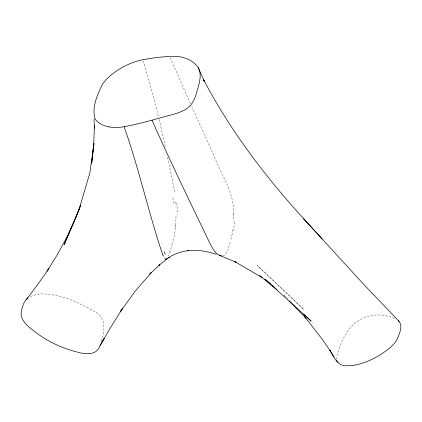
<?xml version="1.0" encoding="UTF-8"?>
<svg xmlns="http://www.w3.org/2000/svg" width="422" height="422" viewBox="0 0 422 422"><rect width="100%" height="100%" fill="white"/><g stroke="black" fill="none" stroke-linecap="round" stroke-linejoin="round"><path stroke-width="0.32" stroke-dasharray="2.11 1.58" d="M233.835 216.76L233.719 221.117M336.672 359.428C337.199 353.304 339.346 347.375 341.736 341.746A61.971 30.426 -34.2 0 1 344.8 336.118C354.179 317.033 376.028 309.912 395.029 318.71M175.726 225.343L176.079 214.023M175.489 227.906L174.328 235.376L172.424 243.425M232.955 229.484L232.517 232.19A77.521 27.794 79.2 0 1 232.19 233.783M232.205 233.809L230.939 239.269M172.345 243.716L170.034 251.981M230.138 242.254L228.608 247.624A80.016 28.844 79.2 0 1 228.26 248.674M101.291 341.24C104.962 331.513 106.144 318.526 95.878 312.243C79.5 302.764 61.095 294.092 41.878 293.881A44.357 28.854 26.4 0 0 36.751 294.54L32.067 295.848L29.276 297.141A25.911 16.859 26.4 0 0 28.443 297.658M228.265 248.685C227.252 251.375 226.208 254.899 223.122 255.816M283.895 295.157L288.295 299.056M284.37 295.722L285.272 296.661M190.401 103.538L169.844 56.801M191.709 106.476L213.965 155.755C221.218 174.856 234.368 192.791 233.825 214.07M143.058 60.784L150.659 86.209L158.799 117.991M159.152 119.484L165.324 146.587M167.592 157.216L172.54 180.79L174.471 192.69M175.547 202.017L175.694 203.784M169.897 251.37A52.328 12.818 88.6 0 1 168.42 255.922M234.395 221.967A56.864 20.572 79 0 1 233.508 230.428M233.466 213.796A69.498 29.107 77 0 1 233.487 216.465M172.92 197.58A52.096 7.633 86.3 0 1 173.727 205.066M176.829 202.845A39.489 11.964 89.5 0 1 177.261 214.202M175.563 225.132A30.273 8.662 87.3 0 1 175.341 227.658M303.713 309.384L257.014 265.153L303.713 309.384"/><path stroke-width="0.63" d="M93.969 143.644L91.711 163.208L93.758 144.129L94.359 125.904L94.306 128.161L94.074 119.046M93.874 143.601L89.907 172.703L78.951 209.898L75.111 219.408L80.734 204.955M80.317 206.231L64.16 244.649L74.847 220.01M100.083 345.112C97.493 355.983 84.505 354.359 76.335 351.806C61.074 347.907 46.642 340.95 34.235 331.217C27.884 326.385 18.811 319.407 21.612 310.239C22.044 308.471 22.514 306.71 23.12 304.995C23.637 303.513 24.307 302.073 25.209 300.786C33.718 290.431 41.372 279.427 48.984 268.413L47.106 271.161L57.508 254.345L66.898 237.027L74.836 219.994M103.147 340.179L104.129 338.428L100.251 345.328L109.087 329.967L122.691 308.076L120.481 311.541L134.929 291.465L151.361 272.528L149.768 274.068L159.811 264.636L158.946 265.391L167.022 258.913M167.671 258.069L167.133 258.802M168.104 258.127L169.312 257.235L168.563 257.71C174.56 253.633 181.618 251.449 188.771 250.562L187.79 250.663C197.401 249.634 207.112 251.195 216.228 254.276M109.224 126.922C104.793 126.083 100.294 124.469 97.013 121.262A30.896 17.93 -19.7 0 1 95.034 118.577C91.616 107.209 97.382 94.844 102.282 84.658A41.43 24.043 -19.7 0 1 107.832 77.938C116.013 70.258 126.062 64.592 136.749 61.232A44.284 25.705 -19.7 0 1 142.71 59.702L154.415 57.825A182.293 105.806 -19.7 0 1 160.049 57.165L169.66 56.374A45.154 26.206 -19.7 0 1 177.662 56.501A35.511 20.615 -19.7 0 1 180.363 56.891C187.342 58.136 194.347 61.596 198.234 67.731C202.581 75.707 198.646 84.748 196.578 92.814C194.8 99.159 191.804 105.764 185.88 109.229C182.014 111.619 177.667 113.08 173.342 114.383C156.409 118.751 139.65 124.084 122.38 127.006A41.277 23.959 -19.7 0 1 119.484 127.317A33.428 19.401 -19.7 0 1 109.224 126.922M221.634 255.906C215.368 254.83 212.619 248.141 209.839 243.167C190.195 202.328 170.319 161.584 152.01 120.122M219.44 255.326L236.135 262.231L234.563 261.466L262.046 277.528L259.794 275.761M259.857 275.819L277.222 289.919M165.345 258.981L164.601 258.201M270.898 284.138L264.9 279.053L311.162 321.189L303.692 313.963M272.396 285.409L273.894 286.68M398.368 320.715C403.654 325.779 399.191 333.702 397.139 339.346C393.209 346.483 386.051 350.956 379.399 355.271A48.467 23.801 -34.2 0 1 373.892 358.399C367.187 361.765 359.992 364.455 352.539 365.489A45.871 22.524 -34.2 0 1 347.939 365.7C338.175 367.114 333.987 357.471 329.935 350.46L330.215 350.893L322.102 339.093L304.273 316.173L305.997 318.267L289.328 300.886M399.201 321.506L363.859 284.523L303.502 218.591L322.271 239.074M306.04 221.344C266.588 178.263 230.618 131.421 203.525 79.521L204.301 81.198L198.234 67.731M329.935 350.46L334.087 356.864M337.426 362.255L336.761 360.457M163.398 256.186L162.523 254.081M162.201 253.232C148.259 211.469 138.838 168.294 124.115 126.753M167.107 258.422A16.854 4.025 -89.8 0 1 165.334 259.213M165.192 254.244A31.513 7.934 88.3 0 1 164.322 251.67M162.602 254.756A69.91 8.224 78.8 0 1 162.28 253.923M26.027 299.757A25.911 16.859 26.4 0 1 28.047 297.937"/></g></svg>
